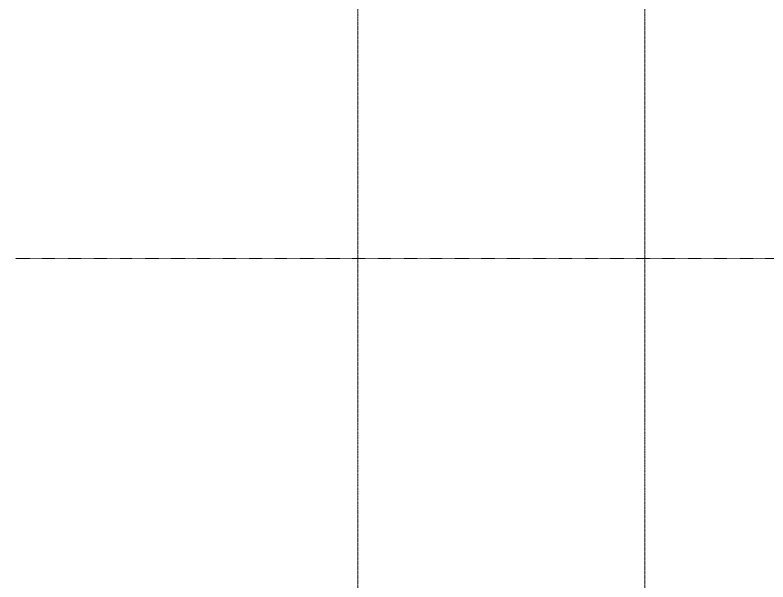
# Model space of a CAD drawing. Header units: millimetres. Extents: x -962357 to -591296, y -195428 to 59420.
# Drawn here: x -851330 to -846488, y -3959 to -314 of the extents above; entities that cross this region are included whole.
import ezdxf

# ---------------------------------------------------------------- set-up
doc = ezdxf.new("R2010")
doc.units = ezdxf.units.MM
doc.linetypes.add('DASH', pattern=[6.35, 3.175, -3.175])
doc.linetypes.add('DPA_Grid _ Level 100', pattern=[10, 5.5, -1.6, 1.3, -1.6])
doc.layers.add('Q-SPCQ', color=2, linetype='Continuous', lineweight=9)
doc.layers.add('S-GRID', color=251, linetype='Continuous', lineweight=9)

# ---------------------------------------------------------------- blocks, each defined once
blk = doc.blocks.new('DPA_Speciality_PlatformScreenDoor - Length_135300-12767973-4180-01 LOWER PLATFORM LEVEL - REFLECTED CEILING PLAN')
at = {"layer": 'Q-SPCQ', "linetype": 'DASH'}
blk.add_line((1000, 1650), (134300, 1650), dxfattribs=at)
blk = doc.blocks.new('C-1-PP19-AR-4180-01-B_20250908-040939_EXDOWNLIGHT')
at = {"layer": 'Q-SPCQ', "rotation": 180}
blk.add_blockref('DPA_Speciality_PlatformScreenDoor - Length_135300-12767973-4180-01 LOWER PLATFORM LEVEL - REFLECTED CEILING PLAN', (27650, -3810), dxfattribs=at)

msp = doc.modelspace()

# ---------------------------------------------------------------- linework, layer by layer
at = {"layer": 'S-GRID', "linetype": 'DPA_Grid _ Level 100'}
for p, q in [((-847280, -30741.3), (-847280, 54920.2)), ((-849125, -30741.3), (-849125, 54074.2))]:
    msp.add_line(p, q, dxfattribs=at)

# ---------------------------------------------------------------- block references
msp.add_blockref('C-1-PP19-AR-4180-01-B_20250908-040939_EXDOWNLIGHT', (-744680, 3580))

doc.saveas('drawing.dxf')
